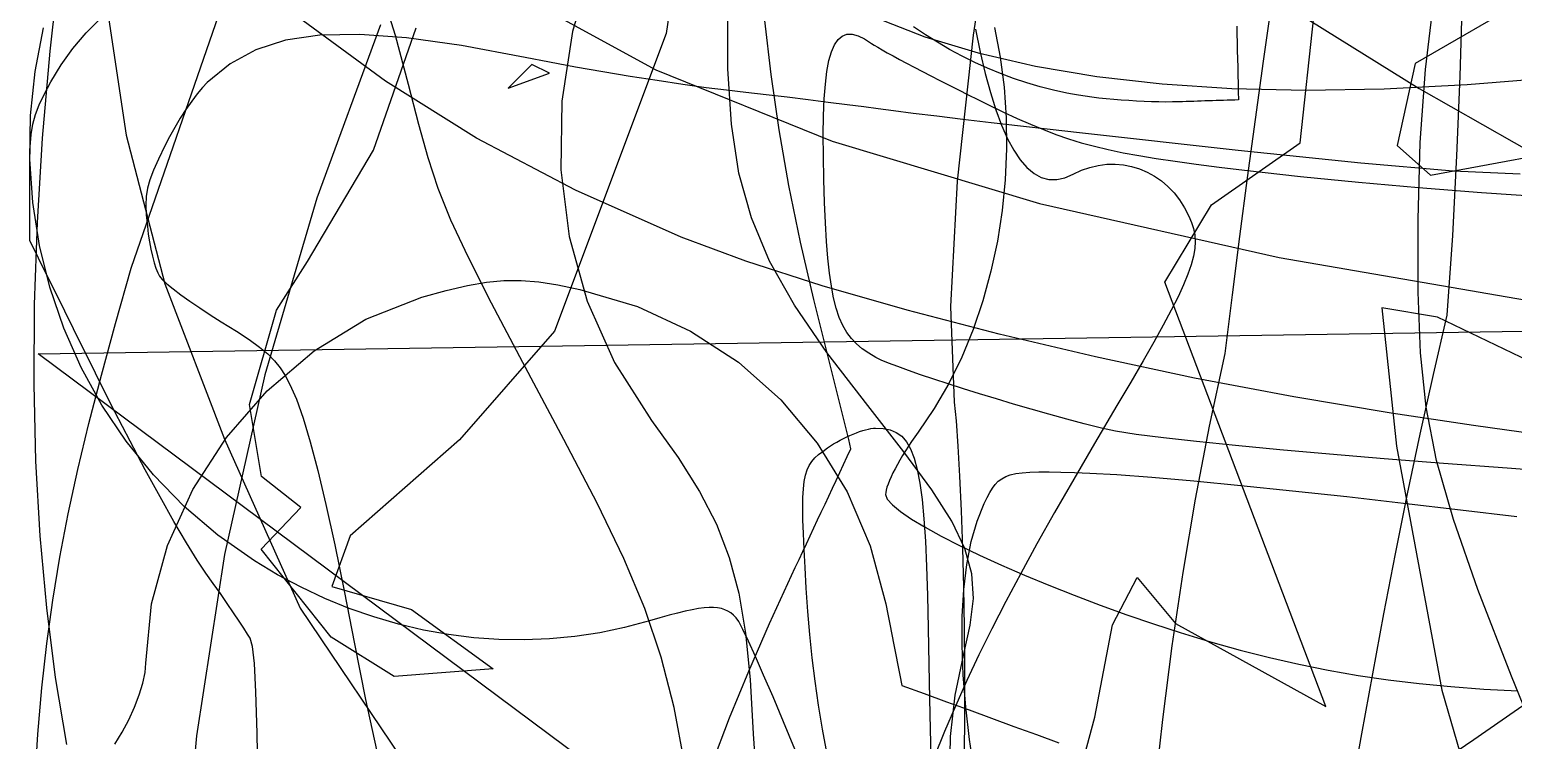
# Model space of a CAD drawing. Extents: x -75 to 75, y -75 to 75.
# Drawn here: x -75 to -40.17, y 7.86 to 24.55 of the extents above; entities that cross this region are included whole.
import ezdxf

# ---------------------------------------------------------------- set-up
doc = ezdxf.new("R2010")
doc.units = 0
for name, color, linetype in [('butterfly', 7, 'CONTINUOUS'), ('crown', 7, 'CONTINUOUS'), ('darth', 7, 'CONTINUOUS'), ('heart', 7, 'CONTINUOUS'), ('hellokitty', 7, 'CONTINUOUS'), ('ironman', 7, 'CONTINUOUS'), ('jackskellington', 7, 'CONTINUOUS'), ('mushroom', 7, 'CONTINUOUS'), ('nes', 7, 'CONTINUOUS'), ('skullbones', 7, 'CONTINUOUS'), ('star', 7, 'CONTINUOUS'), ('stormtrooper', 7, 'CONTINUOUS'), ('thundercats', 7, 'CONTINUOUS'), ('wolf', 7, 'CONTINUOUS')]:
    doc.layers.add(name, color=color, linetype=linetype)

msp = doc.modelspace()

# ---------------------------------------------------------------- linework, layer by layer
at = {"layer": 'butterfly', "color": 7}
for p, q in [((-61.776878, 26.151171), (-62.254644, 24.502858)), ((-66.409059, 24.407283), (-66.721733, 25.396955)), ((-58.605649, 23.629744), (-58.609769, 25.139433)), ((-45.588047, 25.161875), (-42.380611, 23.162847)), ((-66.105464, 23.26257), (-66.409059, 24.407283)), ((-62.254644, 24.502858), (-62.506265, 22.866824)), ((-58.52537, 22.329707), (-58.605649, 23.629744)), ((-65.866143, 22.317862), (-66.105464, 23.26257)), ((-42.380611, 23.162847), (-38.859804, 21.161251)), ((-62.506265, 22.866824), (-62.532539, 21.257412)), ((-65.648064, 21.535266), (-65.866143, 22.317862)), ((-58.34897, 21.182048), (-58.52537, 22.329707)), ((-65.409702, 20.819793), (-65.648064, 21.535266)), ((-62.532539, 21.257412), (-62.334208, 19.68896)), ((-58.056467, 20.1295), (-58.34897, 21.182048)), ((-65.109516, 20.076442), (-65.409702, 20.819793)), ((-64.705984, 19.210226), (-65.109516, 20.076442)), ((-57.627884, 19.114793), (-58.056467, 20.1295)), ((-62.334208, 19.68896), (-61.912063, 18.175805)), ((-64.157566, 18.126154), (-64.705984, 19.210226)), ((-57.043247, 18.080657), (-57.627884, 19.114793)), ((-63.422733, 16.72923), (-64.157566, 18.126154)), ((-61.912063, 18.175805), (-61.266886, 16.732298)), ((-56.282582, 16.969816), (-57.043247, 18.080657)), ((-62.459957, 14.924461), (-63.422733, 16.72923)), ((-61.266886, 16.732298), (-60.399447, 15.372771)), ((-55.32591, 15.725005), (-56.282582, 16.969816)), ((-54.474189, 14.638065), (-55.32591, 15.725005)), ((-60.399447, 15.372771), (-59.775034, 14.499378)), ((-61.678823, 13.429028), (-62.459957, 14.924461)), ((-53.821937, 13.746965), (-54.474189, 14.638065)), ((-59.775034, 14.499378), (-59.272698, 13.701965)), ((-59.272698, 13.701965), (-58.877951, 12.935879)), ((-53.350978, 13.004199), (-53.821937, 13.746965)), ((-61.053046, 12.132392), (-61.678823, 13.429028)), ((-58.877951, 12.935879), (-58.576295, 12.156465)), ((-53.043139, 12.362265), (-53.350978, 13.004199)), ((-52.880252, 11.773656), (-53.043139, 12.362265)), ((-60.558813, 10.954385), (-61.053046, 12.132392)), ((-58.576295, 12.156465), (-58.353243, 11.31907)), ((-52.844141, 11.190865), (-52.880252, 11.773656)), ((-58.353243, 11.31907), (-58.194304, 10.379041)), ((-52.916636, 10.566397), (-52.844141, 11.190865)), ((-60.172329, 9.814837), (-60.558813, 10.954385)), ((-53.079563, 9.852739), (-52.916636, 10.566397)), ((-58.194304, 10.379041), (-58.084988, 9.291726)), ((-59.869792, 8.633584), (-60.172329, 9.814837)), ((-53.270602, 8.924222), (-53.079563, 9.852739)), ((-58.084988, 9.291726), (-58.010803, 8.012478)), ((-53.377815, 7.949712), (-53.270602, 8.924222)), ((-59.627406, 7.33046), (-59.869792, 8.633584)), ((-58.010803, 8.012478), (-57.91279, 6.398819)), ((-53.403949, 6.95829), (-53.377815, 7.949712))]:
    msp.add_line(p, q, dxfattribs=at)
at = {"layer": 'crown', "color": 7}
for p, q in [((-74.87423, 23.564209), (-74.673838, 24.590716)), ((-52.350478, 24.601545), (-52.215553, 23.905628)), ((-52.215553, 23.905628), (-52.123173, 23.195675)), ((-74.982349, 22.534166), (-74.87423, 23.564209)), ((-52.123173, 23.195675), (-52.072802, 22.475845)), ((-74.99996, 21.506567), (-74.982349, 22.534166)), ((-52.072802, 22.475845), (-52.063884, 21.750297)), ((-52.063884, 21.750297), (-52.095933, 21.023193)), ((-74.928809, 20.487397), (-74.99996, 21.506567)), ((-52.095933, 21.023193), (-52.168394, 20.298687)), ((-74.770657, 19.482638), (-74.928809, 20.487397)), ((-52.168394, 20.298687), (-52.28073, 19.580942)), ((-52.28073, 19.580942), (-52.432416, 18.874113)), ((-74.52726, 18.498284), (-74.770657, 19.482638)), ((-52.432416, 18.874113), (-52.62291, 18.182364)), ((-74.200379, 17.540311), (-74.52726, 18.498284)), ((-52.62291, 18.182364), (-52.851685, 17.509851)), ((-73.79177, 16.61471), (-74.200379, 17.540311)), ((-52.851685, 17.509851), (-53.118204, 16.860732)), ((-53.118204, 16.860732), (-53.421938, 16.239165)), ((-73.303189, 15.727463), (-73.79177, 16.61471)), ((-53.421938, 16.239165), (-53.762348, 15.649315)), ((-72.736394, 14.884555), (-73.303189, 15.727463)), ((-53.762348, 15.649315), (-54.138909, 15.095339)), ((-54.2172, 14.987033), (-54.293299, 14.87748)), ((-54.138909, 15.095339), (-54.2172, 14.987033)), ((-72.093145, 14.091974), (-72.736394, 14.884555)), ((-54.437331, 14.65762), (-54.504474, 14.548821)), ((-54.366806, 14.767427), (-54.437331, 14.65762)), ((-54.293299, 14.87748), (-54.366806, 14.767427)), ((-54.62706, 14.337213), (-54.68171, 14.235907)), ((-54.56785, 14.441765), (-54.62706, 14.337213)), ((-54.504474, 14.548821), (-54.56785, 14.441765)), ((-71.375191, 13.355701), (-72.093145, 14.091974)), ((-54.814363, 13.958996), (-54.846832, 13.87819)), ((-54.775755, 14.04605), (-54.814363, 13.958996)), ((-54.731404, 14.138602), (-54.775755, 14.04605)), ((-54.68171, 14.235907), (-54.731404, 14.138602)), ((-54.903503, 13.680779), (-54.90751, 13.632476)), ((-54.90751, 13.632476), (-54.866427, 13.522624)), ((-54.89179, 13.738335), (-54.903503, 13.680779)), ((-54.872769, 13.804389), (-54.89179, 13.738335)), ((-54.846832, 13.87819), (-54.872769, 13.804389)), ((-70.5843, 12.681723), (-71.375191, 13.355701)), ((-54.866427, 13.522624), (-54.746926, 13.388128)), ((-54.746926, 13.388128), (-54.554625, 13.231622)), ((-54.554625, 13.231622), (-54.29515, 13.055741)), ((-54.29515, 13.055741), (-53.974122, 12.863113)), ((-69.722218, 12.076024), (-70.5843, 12.681723)), ((-53.974122, 12.863113), (-53.597161, 12.656371)), ((-53.597161, 12.656371), (-53.169882, 12.438154)), ((-53.169882, 12.438154), (-52.697919, 12.211084)), ((-52.697919, 12.211084), (-52.186882, 11.977802)), ((-69.179982, 11.750506), (-69.722218, 12.076024)), ((-52.186882, 11.977802), (-51.642399, 11.740938)), ((-68.627851, 11.455877), (-69.179982, 11.750506)), ((-51.642399, 11.740938), (-51.070087, 11.503121)), ((-51.070087, 11.503121), (-50.475569, 11.266988)), ((-68.066892, 11.192287), (-68.627851, 11.455877)), ((-67.498155, 10.959908), (-68.066892, 11.192287)), ((-50.475569, 11.266988), (-49.86447, 11.035171)), ((-66.922698, 10.758901), (-67.498155, 10.959908)), ((-59.787959, 10.85005), (-59.987843, 10.797119)), ((-59.60743, 10.893992), (-59.787959, 10.85005)), ((-59.44478, 10.929013), (-59.60743, 10.893992)), ((-59.29853, 10.955147), (-59.44478, 10.929013)), ((-59.167209, 10.972475), (-59.29853, 10.955147)), ((-59.049333, 10.981055), (-59.167209, 10.972475)), ((-58.943426, 10.98092), (-59.049333, 10.981055)), ((-58.848015, 10.972142), (-58.943426, 10.98092)), ((-58.761622, 10.954758), (-58.848015, 10.972142)), ((-58.682771, 10.928821), (-58.761622, 10.954758)), ((-58.609981, 10.894424), (-58.682771, 10.928821)), ((-58.541779, 10.851594), (-58.609981, 10.894424)), ((-58.47669, 10.800393), (-58.541779, 10.851594)), ((-58.413235, 10.740878), (-58.47669, 10.800393)), ((-49.86447, 11.035171), (-49.242401, 10.810302)), ((-49.242401, 10.810302), (-48.614996, 10.595009)), ((-66.34158, 10.589418), (-66.922698, 10.758901)), ((-65.755856, 10.451626), (-66.34158, 10.589418)), ((-65.166587, 10.345682), (-65.755856, 10.451626)), ((-61.031174, 10.509425), (-61.615673, 10.3879)), ((-60.451582, 10.664088), (-61.031174, 10.509425)), ((-60.208558, 10.735149), (-60.451582, 10.664088)), ((-59.987843, 10.797119), (-60.208558, 10.735149)), ((-58.352648, 10.649881), (-58.413235, 10.740878)), ((-58.255817, 10.464487), (-58.352648, 10.649881)), ((-58.124855, 10.189786), (-58.255817, 10.464487)), ((-48.614996, 10.595009), (-47.987867, 10.391933)), ((-64.574826, 10.271752), (-65.166587, 10.345682)), ((-63.981632, 10.229997), (-64.574826, 10.271752)), ((-63.388062, 10.220571), (-63.981632, 10.229997)), ((-62.795175, 10.243628), (-63.388062, 10.220571)), ((-62.204024, 10.299356), (-62.795175, 10.243628)), ((-61.615673, 10.3879), (-62.204024, 10.299356)), ((-57.961888, 9.830872), (-58.124855, 10.189786)), ((-47.987867, 10.391933), (-47.278965, 10.177247)), ((-47.278965, 10.177247), (-46.581455, 9.982149)), ((-57.769032, 9.392841), (-57.961888, 9.830872)), ((-46.581455, 9.982149), (-45.890761, 9.806133)), ((-45.890761, 9.806133), (-45.202306, 9.648709)), ((-45.202306, 9.648709), (-44.511516, 9.509373)), ((-44.511516, 9.509373), (-43.813815, 9.387634)), ((-57.548405, 8.88078), (-57.769032, 9.392841)), ((-43.813815, 9.387634), (-43.104621, 9.282989)), ((-43.104621, 9.282989), (-42.379364, 9.194941)), ((-42.379364, 9.194941), (-41.633467, 9.122997)), ((-41.633467, 9.122997), (-40.862349, 9.066654)), ((-40.862349, 9.066654), (-40.061439, 9.025413)), ((-57.302123, 8.299786), (-57.548405, 8.88078)), ((-57.032311, 7.654945), (-57.302123, 8.299786))]:
    msp.add_line(p, q, dxfattribs=at)
at = {"layer": 'darth', "color": 7}
for p, q in [((-52.840142, 24.419123), (-52.282169, 28.129024)), ((-53.216423, 20.990978), (-52.840142, 24.419123)), ((-53.376376, 18.05016), (-53.216423, 20.990978)), ((-53.285365, 15.802237), (-53.376376, 18.05016)), ((-53.241239, 15.360179), (-53.285365, 15.802237)), ((-53.199098, 14.771012), (-53.241239, 15.360179)), ((-53.159934, 14.060263), (-53.199098, 14.771012)), ((-53.124738, 13.253474), (-53.159934, 14.060263)), ((-53.094503, 12.376178), (-53.124738, 13.253474)), ((-53.070232, 11.45391), (-53.094503, 12.376178)), ((-53.052904, 10.512202), (-53.070232, 11.45391)), ((-53.043506, 9.576593), (-53.052904, 10.512202)), ((-53.042659, 8.2642), (-53.043506, 9.576593)), ((-53.058859, 7.145531), (-53.042659, 8.2642))]:
    msp.add_line(p, q, dxfattribs=at)
at = {"layer": 'heart', "color": 7}
for p, q in [((-74.674222, 35.096983), (-72.733944, 22.070664)), ((-72.733944, 22.070664), (-71.825541, 18.578164)), ((-71.825541, 18.578164), (-70.42325, 14.935733)), ((-70.42325, 14.935733), (-68.650541, 10.966998)), ((-68.650541, 10.966998), (-58.605194, -3.937892))]:
    msp.add_line(p, q, dxfattribs=at)
at = {"layer": 'hellokitty', "color": 7}
for p, q in [((-57.593303, 23.491633), (-57.737745, 24.764467)), ((-52.792359, 24.558303), (-52.682524, 24.016764)), ((-52.682524, 24.016764), (-52.566751, 23.520513)), ((-57.406046, 22.199191), (-57.593303, 23.491633)), ((-52.566751, 23.520513), (-52.444994, 23.069477)), ((-52.444994, 23.069477), (-52.317204, 22.663573)), ((-52.317204, 22.663573), (-52.183332, 22.302721)), ((-52.183332, 22.302721), (-52.04333, 21.986838)), ((-57.17597, 20.887628), (-57.406046, 22.199191)), ((-52.04333, 21.986838), (-51.897153, 21.715851)), ((-51.897153, 21.715851), (-51.744747, 21.489676)), ((-51.744747, 21.489676), (-51.586071, 21.308232)), ((-51.586071, 21.308232), (-51.421072, 21.171442)), ((-50.305439, 21.246073), (-50.108776, 21.315141)), ((-50.108776, 21.315141), (-49.910831, 21.362134)), ((-49.910831, 21.362134), (-49.712835, 21.387506)), ((-49.712835, 21.387506), (-49.516027, 21.391682)), ((-49.516027, 21.391682), (-49.321644, 21.375144)), ((-49.321644, 21.375144), (-49.130918, 21.338317)), ((-49.130918, 21.338317), (-48.945086, 21.281655)), ((-48.945086, 21.281655), (-48.765384, 21.205613)), ((-51.421072, 21.171442), (-51.249704, 21.07922)), ((-51.249704, 21.07922), (-51.071921, 21.031494)), ((-51.071921, 21.031494), (-50.88767, 21.028192)), ((-50.88767, 21.028192), (-50.696907, 21.069207)), ((-50.696907, 21.069207), (-50.49958, 21.154477)), ((-50.49958, 21.154477), (-50.305439, 21.246073)), ((-48.765384, 21.205613), (-48.59305, 21.110631)), ((-48.59305, 21.110631), (-48.429319, 20.997164)), ((-48.429319, 20.997164), (-48.275423, 20.865657)), ((-56.90307, 19.557438), (-57.17597, 20.887628)), ((-48.275423, 20.865657), (-48.132602, 20.716562)), ((-48.132602, 20.716562), (-48.002091, 20.550324)), ((-48.002091, 20.550324), (-47.885124, 20.367394)), ((-47.885124, 20.367394), (-47.78294, 20.168218)), ((-47.78294, 20.168218), (-47.722629, 20.022258)), ((-47.722629, 20.022258), (-47.677383, 19.877306)), ((-47.677383, 19.877306), (-47.648709, 19.729379)), ((-56.587348, 18.209108), (-56.90307, 19.557438)), ((-47.648709, 19.729379), (-47.638126, 19.574507)), ((-47.638126, 19.574507), (-47.647129, 19.408707)), ((-47.677256, 19.228006), (-47.730012, 19.028424)), ((-47.647129, 19.408707), (-47.677256, 19.228006)), ((-47.730012, 19.028424), (-47.806906, 18.805988)), ((-47.909452, 18.556721), (-48.039164, 18.276641)), ((-47.806906, 18.805988), (-47.909452, 18.556721)), ((-56.532997, 17.990306), (-56.587348, 18.209108)), ((-48.039164, 18.276641), (-48.197553, 17.961777)), ((-56.47865, 17.771508), (-56.532997, 17.990306)), ((-56.424299, 17.552707), (-56.47865, 17.771508)), ((-48.197553, 17.961777), (-48.386131, 17.608146)), ((-56.369949, 17.333908), (-56.424299, 17.552707)), ((-48.386131, 17.608146), (-48.606414, 17.211777)), ((-56.315602, 17.115107), (-56.369949, 17.333908)), ((-56.261251, 16.896309), (-56.315602, 17.115107)), ((-48.606414, 17.211777), (-48.859914, 16.768691)), ((-56.206901, 16.677507), (-56.261251, 16.896309)), ((-48.859914, 16.768691), (-49.148139, 16.274909)), ((-56.152553, 16.458706), (-56.206901, 16.677507)), ((-56.098203, 16.239908), (-56.152553, 16.458706)), ((-56.043853, 16.021106), (-56.098203, 16.239908)), ((-49.148139, 16.274909), (-49.47261, 15.726455)), ((-55.989502, 15.802308), (-56.043853, 16.021106)), ((-55.935155, 15.583507), (-55.989502, 15.802308)), ((-49.47261, 15.726455), (-50.002203, 14.830735)), ((-55.880804, 15.364708), (-55.935155, 15.583507)), ((-55.826454, 15.145907), (-55.880804, 15.364708)), ((-55.772106, 14.927109), (-55.826454, 15.145907)), ((-55.804906, 14.522473), (-55.717756, 14.708307)), ((-55.717756, 14.708307), (-55.772106, 14.927109)), ((-50.002203, 14.830735), (-50.489739, 13.995106)), ((-55.979204, 14.1508), (-55.892057, 14.336635)), ((-55.892057, 14.336635), (-55.804906, 14.522473)), ((-56.153504, 13.77913), (-56.066354, 13.964965)), ((-56.066354, 13.964965), (-55.979204, 14.1508)), ((-50.489739, 13.995106), (-50.938455, 13.212846)), ((-56.327805, 13.407458), (-56.240655, 13.593293)), ((-56.240655, 13.593293), (-56.153504, 13.77913)), ((-56.414955, 13.221623), (-56.327805, 13.407458)), ((-56.589253, 12.84995), (-56.502102, 13.035788)), ((-56.502102, 13.035788), (-56.414955, 13.221623)), ((-50.938455, 13.212846), (-51.351581, 12.477239)), ((-56.763553, 12.478281), (-56.676403, 12.664115)), ((-56.676403, 12.664115), (-56.589253, 12.84995)), ((-56.937851, 12.106608), (-56.850703, 12.292446)), ((-56.850703, 12.292446), (-56.763553, 12.478281)), ((-51.351581, 12.477239), (-51.732347, 11.78157)), ((-57.112151, 11.734938), (-57.025001, 11.920773)), ((-57.025001, 11.920773), (-56.937851, 12.106608)), ((-57.630571, 10.602299), (-57.112151, 11.734938)), ((-51.732347, 11.78157), (-52.08399, 11.119118)), ((-52.08399, 11.119118), (-52.409739, 10.483167)), ((-58.114923, 9.487016), (-57.630571, 10.602299)), ((-52.409739, 10.483167), (-52.712829, 9.867003)), ((-52.712829, 9.867003), (-52.99649, 9.263902)), ((-58.566044, 8.385897), (-58.114923, 9.487016)), ((-52.99649, 9.263902), (-53.263961, 8.667155)), ((-58.984772, 7.295755), (-58.566044, 8.385897)), ((-53.263961, 8.667155), (-53.518466, 8.070037)), ((-53.518466, 8.070037), (-53.763243, 7.465833))]:
    msp.add_line(p, q, dxfattribs=at)
at = {"layer": 'ironman', "color": 7}
for p, q in [((-46.033004, 23.810115), (-45.840193, 25.181066)), ((-41.367035, 25.330218), (-41.422487, 23.456745)), ((-46.22128, 22.438425), (-46.033004, 23.810115)), ((-41.422487, 23.456745), (-41.498486, 21.584801)), ((-46.405216, 21.066009), (-46.22128, 22.438425)), ((-41.498486, 21.584801), (-41.598339, 19.714616)), ((-46.585017, 19.692885), (-46.405216, 21.066009)), ((-46.760881, 18.319073), (-46.585017, 19.692885)), ((-41.598339, 19.714616), (-41.72535, 17.846415)), ((-46.933011, 16.944583), (-46.760881, 18.319073)), ((-41.72535, 17.846415), (-42.050744, 16.449424)), ((-47.299296, 15.236433), (-46.933011, 16.944583)), ((-42.050744, 16.449424), (-42.360895, 15.049398)), ((-47.626911, 13.522342), (-47.299296, 15.236433)), ((-42.360895, 15.049398), (-42.657237, 13.64663)), ((-42.657237, 13.64663), (-42.941209, 12.241406)), ((-47.918031, 11.802838), (-47.626911, 13.522342)), ((-42.941209, 12.241406), (-43.214239, 10.83402)), ((-48.174825, 10.078446), (-47.918031, 11.802838)), ((-43.214239, 10.83402), (-43.477767, 9.424757)), ((-48.399469, 8.349686), (-48.174825, 10.078446)), ((-43.477767, 9.424757), (-43.733226, 8.013909)), ((-48.594134, 6.617087), (-48.399469, 8.349686)), ((-43.733226, 8.013909), (-43.98205, 6.601765))]:
    msp.add_line(p, q, dxfattribs=at)
at = {"layer": 'jackskellington', "color": 7}
for p, q in [((-73.670087, 24.4745), (-73.323061, 24.825435)), ((-73.983929, 24.105359), (-73.670087, 24.4745)), ((-68.190728, 24.418829), (-68.994878, 24.298594)), ((-67.25044, 24.436609), (-68.190728, 24.418829)), ((-66.149395, 24.353887), (-67.25044, 24.436609)), ((-74.261729, 23.720707), (-73.983929, 24.105359)), ((-69.687519, 24.073959), (-70.293278, 23.742972)), ((-68.994878, 24.298594), (-69.687519, 24.073959)), ((-64.862967, 24.172607), (-66.149395, 24.353887)), ((-63.366531, 23.894717), (-64.862967, 24.172607)), ((-74.500627, 23.323228), (-74.261729, 23.720707)), ((-70.293278, 23.742972), (-70.836773, 23.30369)), ((-62.797684, 23.783502), (-63.366531, 23.894717)), ((-62.183806, 23.670328), (-62.797684, 23.783502)), ((-61.544279, 23.558348), (-62.183806, 23.670328)), ((-60.898492, 23.450711), (-61.544279, 23.558348)), ((-60.265824, 23.35057), (-60.898492, 23.450711)), ((-59.665664, 23.261072), (-60.265824, 23.35057)), ((-74.777168, 22.779917), (-74.65719, 23.028413)), ((-74.65719, 23.028413), (-74.500627, 23.323228)), ((-71.066558, 23.042753), (-71.196067, 22.869618)), ((-70.94544, 23.189472), (-71.066558, 23.042753)), ((-70.836773, 23.30369), (-70.94544, 23.189472)), ((-59.117397, 23.185368), (-59.665664, 23.261072)), ((-58.640401, 23.12661), (-59.117397, 23.185368)), ((-58.18715, 23.074593), (-58.640401, 23.12661)), ((-57.706932, 23.018211), (-58.18715, 23.074593)), ((-57.214358, 22.959258), (-57.706932, 23.018211)), ((-74.865411, 22.55522), (-74.777168, 22.779917)), ((-71.329906, 22.676149), (-71.464009, 22.468428)), ((-71.196067, 22.869618), (-71.329906, 22.676149)), ((-56.724042, 22.899528), (-57.214358, 22.959258)), ((-56.2506, 22.840823), (-56.724042, 22.899528)), ((-55.80864, 22.784932), (-56.2506, 22.840823)), ((-55.412775, 22.733655), (-55.80864, 22.784932)), ((-55.077622, 22.688787), (-55.412775, 22.733655)), ((-54.718723, 22.641292), (-55.077622, 22.688787)), ((-54.254809, 22.582491), (-54.718723, 22.641292)), ((-74.966031, 22.087143), (-74.926749, 22.331801)), ((-74.926749, 22.331801), (-74.865411, 22.55522)), ((-71.464009, 22.468428), (-71.594317, 22.252539)), ((-53.70526, 22.514704), (-54.254809, 22.582491)), ((-53.089463, 22.440257), (-53.70526, 22.514704)), ((-52.426805, 22.361471), (-53.089463, 22.440257)), ((-51.736667, 22.280668), (-52.426805, 22.361471)), ((-74.988101, 21.798723), (-74.966031, 22.087143)), ((-71.716765, 22.034562), (-71.827288, 21.820587)), ((-71.594317, 22.252539), (-71.716765, 22.034562)), ((-51.038433, 22.200179), (-51.736667, 22.280668)), ((-50.35149, 22.122319), (-51.038433, 22.200179)), ((-46.629094, 21.710594), (-50.35149, 22.122319)), ((-74.997781, 21.444026), (-74.988101, 21.798723)), ((-71.827288, 21.820587), (-71.97935, 21.505387)), ((-43.745094, 21.413337), (-46.629094, 21.710594)), ((-75.000039, 21.000528), (-74.997781, 21.444026)), ((-71.97935, 21.505387), (-72.095515, 21.245373)), ((-41.578694, 21.228852), (-43.745094, 21.413337)), ((-75.000039, 20.82531), (-75.000039, 21.000528)), ((-72.179313, 21.024223), (-72.234278, 20.825615)), ((-72.095515, 21.245373), (-72.179313, 21.024223)), ((-40.009104, 21.15544), (-41.578694, 21.228852)), ((-75.000039, 20.650093), (-75.000039, 20.82531)), ((-75.000039, 20.474875), (-75.000039, 20.650093)), ((-72.263943, 20.633224), (-72.271845, 20.43073)), ((-72.234278, 20.825615), (-72.263943, 20.633224)), ((-75.000039, 20.299655), (-75.000039, 20.474875)), ((-75.000039, 20.124437), (-75.000039, 20.299655)), ((-72.271845, 20.43073), (-72.261516, 20.201808)), ((-75.000039, 19.949219), (-75.000039, 20.124437)), ((-75.000039, 19.774002), (-75.000039, 19.949219)), ((-72.261516, 20.201808), (-72.236482, 19.930135)), ((-72.236482, 19.930135), (-72.214215, 19.748788)), ((-75.000039, 19.598784), (-75.000039, 19.774002)), ((-74.793991, 19.183234), (-75.000039, 19.598784)), ((-72.214215, 19.748788), (-72.185852, 19.567855)), ((-72.185852, 19.567855), (-72.152547, 19.392141)), ((-74.587944, 18.767687), (-74.793991, 19.183234)), ((-72.152547, 19.392141), (-72.11546, 19.226445)), ((-72.11546, 19.226445), (-72.075762, 19.075564)), ((-72.075762, 19.075564), (-72.034612, 18.944302)), ((-72.034612, 18.944302), (-71.993176, 18.837458)), ((-71.993176, 18.837458), (-71.952618, 18.75983)), ((-74.381893, 18.352138), (-74.587944, 18.767687)), ((-71.952618, 18.75983), (-71.888271, 18.684282)), ((-71.888271, 18.684282), (-71.778659, 18.583396)), ((-71.778659, 18.583396), (-71.629724, 18.461553)), ((-71.629724, 18.461553), (-71.447409, 18.323137)), ((-74.175846, 17.936591), (-74.381893, 18.352138)), ((-71.447409, 18.323137), (-71.237664, 18.172526)), ((-71.237664, 18.172526), (-71.006428, 18.014109)), ((-73.969798, 17.521041), (-74.175846, 17.936591)), ((-71.006428, 18.014109), (-70.759647, 17.852263)), ((-70.759647, 17.852263), (-70.503268, 17.691374)), ((-73.763748, 17.105495), (-73.969798, 17.521041)), ((-70.503268, 17.691374), (-70.142518, 17.466056)), ((-70.142518, 17.466056), (-69.847099, 17.27064)), ((-73.5577, 16.689945), (-73.763748, 17.105495)), ((-69.847099, 17.27064), (-69.607086, 17.096046)), ((-69.607086, 17.096046), (-69.412539, 16.933206)), ((-69.412539, 16.933206), (-69.253532, 16.773042)), ((-69.253532, 16.773042), (-69.120128, 16.60648)), ((-73.351652, 16.274398), (-73.5577, 16.689945)), ((-69.120128, 16.60648), (-69.002399, 16.42445)), ((-69.002399, 16.42445), (-68.890408, 16.217872)), ((-73.000644, 15.577137), (-73.351652, 16.274398)), ((-68.890408, 16.217872), (-68.738163, 15.874342)), ((-68.738163, 15.874342), (-68.579537, 15.429092)), ((-72.641801, 14.883994), (-73.000644, 15.577137)), ((-68.579537, 15.429092), (-68.412343, 14.873357)), ((-72.284779, 14.212378), (-72.641801, 14.883994)), ((-68.412343, 14.873357), (-68.234402, 14.198383)), ((-71.939226, 13.579704), (-72.284779, 14.212378)), ((-68.234402, 14.198383), (-68.043521, 13.395407)), ((-71.614786, 13.003383), (-71.939226, 13.579704)), ((-68.043521, 13.395407), (-67.837521, 12.455675)), ((-71.321112, 12.500824), (-71.614786, 13.003383)), ((-71.067851, 12.089446), (-71.321112, 12.500824)), ((-67.837521, 12.455675), (-67.61421, 11.370429)), ((-70.864657, 11.786656), (-71.067851, 12.089446)), ((-70.692117, 11.545542), (-70.864657, 11.786656)), ((-70.523267, 11.30626), (-70.692117, 11.545542)), ((-70.362366, 11.075072), (-70.523267, 11.30626)), ((-67.61421, 11.370429), (-67.371406, 10.130906)), ((-70.213674, 10.858243), (-70.362366, 11.075072)), ((-70.08145, 10.662034), (-70.213674, 10.858243)), ((-69.969953, 10.492706), (-70.08145, 10.662034)), ((-69.883441, 10.356525), (-69.969953, 10.492706)), ((-69.826175, 10.259751), (-69.883441, 10.356525)), ((-69.770436, 10.064101), (-69.826175, 10.259751)), ((-67.371406, 10.130906), (-67.111832, 8.821169)), ((-69.724888, 9.663334), (-69.770436, 10.064101)), ((-69.688329, 9.002581), (-69.724888, 9.663334)), ((-69.659554, 8.02697), (-69.688329, 9.002581)), ((-67.111832, 8.821169), (-66.857934, 7.639214)), ((-69.637343, 6.681631), (-69.659554, 8.02697))]:
    msp.add_line(p, q, dxfattribs=at)
at = {"layer": 'mushroom', "color": 7}
for p, q in [((-74.52163, 24.040719), (-74.289756, 26.134246)), ((-55.144125, 24.832694), (-53.98424, 24.382871)), ((-53.98424, 24.382871), (-52.733154, 24.002436)), ((-74.698386, 22.002713), (-74.52163, 24.040719)), ((-52.733154, 24.002436), (-51.38882, 23.691102)), ((-51.38882, 23.691102), (-49.949193, 23.44858)), ((-49.949193, 23.44858), (-48.412222, 23.274584)), ((-41.249964, 23.258148), (-39.19557, 23.422491)), ((-48.412222, 23.274584), (-46.775861, 23.16883)), ((-46.775861, 23.16883), (-45.038064, 23.131032)), ((-45.038064, 23.131032), (-43.196781, 23.1609)), ((-43.196781, 23.1609), (-41.249964, 23.258148)), ((-74.820007, 20.020765), (-74.698386, 22.002713)), ((-74.88649, 18.095417), (-74.820007, 20.020765)), ((-74.897807, 16.227208), (-74.88649, 18.095417)), ((-74.853969, 14.416676), (-74.897807, 16.227208)), ((-74.754954, 12.664364), (-74.853969, 14.416676)), ((-74.600757, 10.970813), (-74.754954, 12.664364)), ((-74.391356, 9.33656), (-74.600757, 10.970813)), ((-74.12675, 7.762147), (-74.391356, 9.33656))]:
    msp.add_line(p, q, dxfattribs=at)
at = {"layer": 'nes', "color": 7}
for p, q in [((-63.754768, 25.495258), (-60.301282, 23.602696)), ((-66.646987, 23.33555), (-68.5784, 24.753649)), ((-60.301282, 23.602696), (-56.160131, 21.933165)), ((-64.50812, 22.003718), (-66.646987, 23.33555)), ((-62.186744, 20.778092), (-64.50812, 22.003718)), ((-56.160131, 21.933165), (-51.294784, 20.469538)), ((-59.707805, 19.678619), (-62.186744, 20.778092)), ((-51.294784, 20.469538), (-45.668712, 19.194681)), ((-58.183853, 19.11304), (-59.707805, 19.678619)), ((-45.668712, 19.194681), (-39.245388, 18.091458)), ((-56.396989, 18.535862), (-58.183853, 19.11304)), ((-54.398709, 17.959855), (-56.396989, 18.535862)), ((-52.240513, 17.397792), (-54.398709, 17.959855)), ((-49.973899, 16.862445), (-52.240513, 17.397792)), ((-47.65036, 16.366583), (-49.973899, 16.862445)), ((-45.321401, 15.922983), (-47.65036, 16.366583)), ((-43.038516, 15.544413), (-45.321401, 15.922983)), ((-41.103485, 15.253612), (-43.038516, 15.544413)), ((-39.591138, 15.042024), (-41.103485, 15.253612))]:
    msp.add_line(p, q, dxfattribs=at)
at = {"layer": 'skullbones', "color": 7}
for p, q in [((-42.231996, 23.61403), (-42.032507, 25.255418)), ((-42.352115, 21.902327), (-42.231996, 23.61403)), ((-42.39919, 20.089783), (-42.352115, 21.902327)), ((-42.398625, 18.382739), (-42.39919, 20.089783)), ((-65.218541, 18.423026), (-64.719883, 18.541659)), ((-64.719883, 18.541659), (-64.276368, 18.620057)), ((-64.276368, 18.620057), (-63.865162, 18.659368)), ((-63.865162, 18.659368), (-63.463438, 18.660779)), ((-63.463438, 18.660779), (-63.04836, 18.625337)), ((-63.04836, 18.625337), (-62.597103, 18.554237)), ((-62.597103, 18.554237), (-62.086831, 18.448615)), ((-67.104435, 17.746915), (-65.795169, 18.263021)), ((-65.795169, 18.263021), (-65.218541, 18.423026)), ((-62.086831, 18.448615), (-60.732154, 18.045365)), ((-42.34892, 16.960765), (-42.398625, 18.382739)), ((-60.732154, 18.045365), (-59.486981, 17.472062)), ((-68.32193, 17.003691), (-67.104435, 17.746915)), ((-59.486981, 17.472062), (-58.361778, 16.739455)), ((-69.422134, 16.06721), (-68.32193, 17.003691)), ((-58.361778, 16.739455), (-57.367006, 15.858304)), ((-42.217216, 15.688008), (-42.34892, 16.960765)), ((-70.379525, 14.97133), (-69.422134, 16.06721)), ((-57.367006, 15.858304), (-56.513132, 14.839363)), ((-41.970525, 14.4286), (-42.217216, 15.688008)), ((-71.16859, 13.749915), (-70.379525, 14.97133)), ((-56.513132, 14.839363), (-55.810616, 13.693386)), ((-41.575852, 13.046685), (-41.970525, 14.4286)), ((-71.7638, 12.436825), (-71.16859, 13.749915)), ((-55.810616, 13.693386), (-55.269926, 12.431127)), ((-41.000214, 11.406398), (-41.575852, 13.046685)), ((-72.139643, 11.065919), (-71.7638, 12.436825)), ((-55.269926, 12.431127), (-54.901524, 11.063343)), ((-40.210616, 9.37188), (-41.000214, 11.406398)), ((-72.270595, 9.671061), (-72.139643, 11.065919)), ((-54.901524, 11.063343), (-54.8545, 10.824326)), ((-54.8545, 10.824326), (-54.807477, 10.585306)), ((-54.807477, 10.585306), (-54.760453, 10.346289)), ((-54.760453, 10.346289), (-54.713429, 10.10727)), ((-54.713429, 10.10727), (-54.666405, 9.868253)), ((-54.666405, 9.868253), (-54.619381, 9.629233)), ((-72.341969, 9.201336), (-72.289024, 9.451868)), ((-72.289024, 9.451868), (-72.270595, 9.671061)), ((-54.619381, 9.629233), (-54.572357, 9.390216)), ((-72.425876, 8.927849), (-72.341969, 9.201336)), ((-54.572357, 9.390216), (-54.525333, 9.151197)), ((-54.525333, 9.151197), (-53.998582, 8.958778)), ((-39.174073, 6.807273), (-40.210616, 9.37188)), ((-72.537201, 8.639782), (-72.425876, 8.927849)), ((-53.998582, 8.958778), (-53.471832, 8.766358)), ((-53.471832, 8.766358), (-52.945081, 8.573937)), ((-72.672397, 8.345509), (-72.537201, 8.639782)), ((-52.945081, 8.573937), (-52.41833, 8.381517)), ((-52.41833, 8.381517), (-51.891582, 8.189098)), ((-73.000218, 7.771861), (-72.827919, 8.053409)), ((-72.827919, 8.053409), (-72.672397, 8.345509)), ((-51.891582, 8.189098), (-51.364831, 7.996679)), ((-51.364831, 7.996679), (-50.83808, 7.804257))]:
    msp.add_line(p, q, dxfattribs=at)
at = {"layer": 'star', "color": 7}
for p, q in [((-74.804253, 16.935467), (-17.674481, 17.811547)), ((-28.237284, -17.734156), (-74.804253, 16.935467))]:
    msp.add_line(p, q, dxfattribs=at)
at = {"layer": 'stormtrooper', "color": 7}
for p, q in [((-56.019864, 24.317297), (-55.923287, 24.398122)), ((-55.923287, 24.398122), (-55.813446, 24.438887)), ((-55.813446, 24.438887), (-55.689895, 24.440862)), ((-55.689895, 24.440862), (-55.552193, 24.405285)), ((-55.552193, 24.405285), (-55.3999, 24.333431)), ((-53.971921, 24.426559), (-54.247593, 24.611914)), ((-53.690263, 24.250506), (-53.971921, 24.426559)), ((-46.661869, 24.633634), (-46.657212, 24.440902)), ((-46.657212, 24.440902), (-46.652555, 24.248172)), ((-56.174984, 24.030418), (-56.103616, 24.195148)), ((-56.103616, 24.195148), (-56.019864, 24.317297)), ((-55.3999, 24.333431), (-55.232574, 24.22656)), ((-55.232574, 24.22656), (-55.171752, 24.186047)), ((-55.171752, 24.186047), (-55.089803, 24.135548)), ((-55.089803, 24.135548), (-54.98813, 24.075799)), ((-54.98813, 24.075799), (-54.868126, 24.007532)), ((-53.403088, 24.084001), (-53.690263, 24.250506)), ((-53.110864, 23.927285), (-53.403088, 24.084001)), ((-46.652555, 24.248172), (-46.647899, 24.055443)), ((-46.647899, 24.055443), (-46.643242, 23.862713)), ((-56.282339, 23.568166), (-56.234412, 23.821844)), ((-56.234412, 23.821844), (-56.174984, 24.030418)), ((-54.868126, 24.007532), (-54.731189, 23.931491)), ((-54.731189, 23.931491), (-54.578718, 23.848401)), ((-54.578718, 23.848401), (-54.412111, 23.759005)), ((-54.412111, 23.759005), (-54.232762, 23.664034)), ((-52.814068, 23.780603), (-53.110864, 23.927285)), ((-52.513165, 23.644197), (-52.814068, 23.780603)), ((-46.643242, 23.862713), (-46.638585, 23.669981)), ((-56.319208, 23.268124), (-56.282339, 23.568166)), ((-54.232762, 23.664034), (-54.042073, 23.564229)), ((-54.042073, 23.564229), (-53.841438, 23.460318)), ((-53.841438, 23.460318), (-53.632252, 23.353045)), ((-53.632252, 23.353045), (-53.415921, 23.243136)), ((-52.208628, 23.518306), (-52.513165, 23.644197)), ((-51.900929, 23.403176), (-52.208628, 23.518306)), ((-51.590538, 23.299047), (-51.900929, 23.403176)), ((-46.638585, 23.669981), (-46.633929, 23.477251)), ((-46.633929, 23.477251), (-46.629272, 23.284521)), ((-56.345455, 22.920458), (-56.319208, 23.268124)), ((-53.415921, 23.243136), (-53.193831, 23.131337)), ((-53.193831, 23.131337), (-52.96739, 23.018375)), ((-52.96739, 23.018375), (-52.737989, 22.904989)), ((-51.277926, 23.206162), (-51.590538, 23.299047)), ((-50.963565, 23.124767), (-51.277926, 23.206162)), ((-50.647922, 23.0551), (-50.963565, 23.124767)), ((-50.647894, 23.054629), (-50.647922, 23.0551)), ((-50.647891, 23.054626), (-50.647894, 23.054629)), ((-50.647894, 23.054629), (-50.647894, 23.054629)), ((-50.647888, 23.054623), (-50.647891, 23.054626)), ((-50.647891, 23.054626), (-50.647891, 23.054626)), ((-50.647891, 23.054626), (-50.647891, 23.054626)), ((-50.647891, 23.054626), (-50.647891, 23.054626)), ((-50.647891, 23.054626), (-50.647891, 23.054626)), ((-50.647885, 23.05462), (-50.647888, 23.054623)), ((-50.647888, 23.054623), (-50.647888, 23.054623)), ((-50.647888, 23.054623), (-50.647888, 23.054623)), ((-50.647888, 23.054623), (-50.647888, 23.054623)), ((-50.647888, 23.054623), (-50.647888, 23.054623)), ((-50.647888, 23.054623), (-50.647888, 23.054623)), ((-50.515867, 23.0297), (-50.647885, 23.05462)), ((-50.647885, 23.05462), (-50.647885, 23.05462)), ((-50.647885, 23.05462), (-50.647885, 23.05462)), ((-50.373286, 23.005965), (-50.515867, 23.0297)), ((-50.221481, 22.983472), (-50.373286, 23.005965)), ((-46.629272, 23.284521), (-46.624615, 23.091789)), ((-46.624615, 23.091789), (-46.619959, 22.89906)), ((-56.361542, 22.523907), (-56.345455, 22.920458)), ((-52.737989, 22.904989), (-52.507027, 22.791917)), ((-52.507027, 22.791917), (-52.150295, 22.620286)), ((-50.061803, 22.962362), (-50.221481, 22.983472)), ((-49.895596, 22.942719), (-50.061803, 22.962362)), ((-49.724211, 22.924657), (-49.895596, 22.942719)), ((-49.548991, 22.90826), (-49.724211, 22.924657)), ((-49.371284, 22.893641), (-49.548991, 22.90826)), ((-49.192434, 22.880913), (-49.371284, 22.893641)), ((-49.013787, 22.870188), (-49.192434, 22.880913)), ((-48.836696, 22.861552), (-49.013787, 22.870188)), ((-48.6625, 22.855089), (-48.836696, 22.861552)), ((-48.492551, 22.850941), (-48.6625, 22.855089)), ((-48.328191, 22.849247), (-48.492551, 22.850941)), ((-48.17077, 22.850094), (-48.328191, 22.849247)), ((-48.021632, 22.853452), (-48.17077, 22.850094)), ((-47.934028, 22.856303), (-48.021632, 22.853452)), ((-47.846423, 22.859153), (-47.934028, 22.856303)), ((-47.758818, 22.862004), (-47.846423, 22.859153)), ((-47.671214, 22.864854), (-47.758818, 22.862004)), ((-47.583609, 22.867705), (-47.671214, 22.864854)), ((-47.496005, 22.870555), (-47.583609, 22.867705)), ((-47.4084, 22.873406), (-47.496005, 22.870555)), ((-47.320795, 22.876256), (-47.4084, 22.873406)), ((-47.233191, 22.879106), (-47.320795, 22.876256)), ((-47.145586, 22.881957), (-47.233191, 22.879106)), ((-47.057982, 22.884807), (-47.145586, 22.881957)), ((-46.970377, 22.887658), (-47.057982, 22.884807)), ((-46.882772, 22.890508), (-46.970377, 22.887658)), ((-46.795168, 22.893359), (-46.882772, 22.890508)), ((-46.707563, 22.896209), (-46.795168, 22.893359)), ((-46.619959, 22.89906), (-46.707563, 22.896209)), ((-56.367892, 22.077206), (-56.361542, 22.523907)), ((-52.150295, 22.620286), (-51.81742, 22.465476)), ((-51.81742, 22.465476), (-51.502719, 22.326036)), ((-51.502719, 22.326036), (-51.20051, 22.200509)), ((-56.364957, 21.579101), (-56.367892, 22.077206)), ((-51.20051, 22.200509), (-50.905114, 22.087448)), ((-50.905114, 22.087448), (-50.610841, 21.985393)), ((-50.610841, 21.985393), (-50.312012, 21.892895)), ((-50.312012, 21.892895), (-50.002942, 21.808499)), ((-50.002942, 21.808499), (-49.677952, 21.730753)), ((-49.677952, 21.730753), (-49.331358, 21.658202)), ((-49.331358, 21.658202), (-48.957473, 21.589393)), ((-56.35316, 21.028324), (-56.364957, 21.579101)), ((-48.957473, 21.589393), (-48.550618, 21.522876)), ((-48.550618, 21.522876), (-48.105111, 21.457195)), ((-48.105111, 21.457195), (-47.615266, 21.390898)), ((-47.615266, 21.390898), (-47.0754, 21.322527)), ((-47.0754, 21.322527), (-46.479833, 21.250636)), ((-46.479833, 21.250636), (-45.166904, 21.103184)), ((-56.336029, 20.493505), (-56.35316, 21.028324)), ((-45.166904, 21.103184), (-43.805808, 20.966715)), ((-43.805808, 20.966715), (-42.39131, 20.84103)), ((-42.39131, 20.84103), (-40.918186, 20.725923)), ((-40.918186, 20.725923), (-39.381204, 20.621193)), ((-56.315285, 20.009795), (-56.336029, 20.493505)), ((-56.289998, 19.574073), (-56.315285, 20.009795)), ((-56.259281, 19.183203), (-56.289998, 19.574073)), ((-56.222203, 18.834058), (-56.259281, 19.183203)), ((-56.177852, 18.523509), (-56.222203, 18.834058)), ((-56.125316, 18.248424), (-56.177852, 18.523509)), ((-56.063676, 18.005676), (-56.125316, 18.248424)), ((-55.992022, 17.792133), (-56.063676, 18.005676)), ((-55.909436, 17.604664), (-55.992022, 17.792133)), ((-55.815007, 17.440145), (-55.909436, 17.604664)), ((-55.707816, 17.295441), (-55.815007, 17.440145)), ((-55.586955, 17.167423), (-55.707816, 17.295441)), ((-55.451508, 17.052965), (-55.586955, 17.167423)), ((-55.300555, 16.948935), (-55.451508, 17.052965)), ((-55.133189, 16.8522), (-55.300555, 16.948935)), ((-55.005515, 16.790487), (-55.133189, 16.8522)), ((-54.833514, 16.717732), (-55.005515, 16.790487)), ((-54.620871, 16.635095), (-54.833514, 16.717732)), ((-54.371271, 16.543737), (-54.620871, 16.635095)), ((-54.088405, 16.444809), (-54.371271, 16.543737)), ((-53.775957, 16.339479), (-54.088405, 16.444809)), ((-53.437615, 16.228893), (-53.775957, 16.339479)), ((-53.077065, 16.114217), (-53.437615, 16.228893)), ((-52.697995, 15.996607), (-53.077065, 16.114217)), ((-52.304092, 15.877218), (-52.697995, 15.996607)), ((-51.899041, 15.757215), (-52.304092, 15.877218)), ((-51.486531, 15.637747), (-51.899041, 15.757215)), ((-51.07025, 15.519979), (-51.486531, 15.637747)), ((-50.653882, 15.405063), (-51.07025, 15.519979)), ((-50.241115, 15.294164), (-50.653882, 15.405063)), ((-55.896558, 14.947034), (-55.818735, 14.985218)), ((-55.818735, 14.985218), (-55.741031, 15.020894)), ((-55.741031, 15.020894), (-55.664021, 15.053821)), ((-55.664021, 15.053821), (-55.588281, 15.083765)), ((-55.588281, 15.083765), (-55.51439, 15.110491)), ((-55.51439, 15.110491), (-55.44292, 15.133746)), ((-55.44292, 15.133746), (-55.374455, 15.153304)), ((-55.374455, 15.153304), (-55.309564, 15.168939)), ((-55.309564, 15.168939), (-55.248833, 15.180397)), ((-55.248833, 15.180397), (-55.192828, 15.187453)), ((-55.192828, 15.187453), (-55.142136, 15.189993)), ((-55.142136, 15.189993), (-54.961189, 15.180567)), ((-54.961189, 15.180567), (-54.799089, 15.149051)), ((-54.799089, 15.149051), (-54.654727, 15.090529)), ((-54.654727, 15.090529), (-54.526996, 15.000091)), ((-54.526996, 15.000091), (-54.414784, 14.872835)), ((-49.835635, 15.188432), (-50.241115, 15.294164)), ((-49.504888, 15.120346), (-49.835635, 15.188432)), ((-49.018746, 15.045148), (-49.504888, 15.120346)), ((-48.383684, 14.963369), (-49.018746, 15.045148)), ((-56.478983, 14.568924), (-56.380095, 14.64599)), ((-56.380095, 14.64599), (-56.267237, 14.726773)), ((-56.267237, 14.726773), (-56.19748, 14.773947)), ((-56.19748, 14.773947), (-56.124958, 14.819797)), ((-56.124958, 14.819797), (-56.050245, 14.864086)), ((-56.050245, 14.864086), (-55.973921, 14.906577)), ((-55.973921, 14.906577), (-55.896558, 14.947034)), ((-54.414784, 14.872835), (-54.316983, 14.703848)), ((-54.316983, 14.703848), (-54.232488, 14.488228)), ((-47.606167, 14.875527), (-48.383684, 14.963369)), ((-46.692668, 14.782154), (-47.606167, 14.875527)), ((-45.649656, 14.683768), (-46.692668, 14.782154)), ((-44.483599, 14.580898), (-45.649656, 14.683768)), ((-56.748138, 14.210417), (-56.698475, 14.316321)), ((-56.698475, 14.316321), (-56.637507, 14.40846)), ((-56.637507, 14.40846), (-56.564564, 14.491202)), ((-56.564564, 14.491202), (-56.478983, 14.568924)), ((-54.232488, 14.488228), (-54.160183, 14.221065)), ((-43.200969, 14.474069), (-44.483599, 14.580898)), ((-41.808233, 14.363804), (-43.200969, 14.474069)), ((-40.31186, 14.25063), (-41.808233, 14.363804)), ((-56.835966, 13.766411), (-56.81621, 13.939833)), ((-56.81621, 13.939833), (-56.787161, 14.086377)), ((-56.787161, 14.086377), (-56.748138, 14.210417)), ((-54.160183, 14.221065), (-54.098966, 13.897452)), ((-52.33107, 13.869035), (-52.260037, 13.943443)), ((-52.260037, 13.943443), (-52.179553, 14.005128)), ((-52.179553, 14.005128), (-52.08625, 14.055062)), ((-52.08625, 14.055062), (-51.976759, 14.094212)), ((-51.976759, 14.094212), (-51.847705, 14.123543)), ((-51.847705, 14.123543), (-51.695723, 14.144032)), ((-51.695723, 14.144032), (-51.51744, 14.156619)), ((-51.51744, 14.156619), (-51.309484, 14.16232)), ((-51.309484, 14.16232), (-51.068489, 14.162061)), ((-51.068489, 14.162061), (-50.791085, 14.156811)), ((-50.791085, 14.156811), (-50.473898, 14.147554)), ((-50.473898, 14.147554), (-50.113562, 14.13525)), ((-50.113562, 14.13525), (-49.474885, 14.101341)), ((-49.474885, 14.101341), (-48.651431, 14.0397)), ((-48.651431, 14.0397), (-47.671395, 13.953696)), ((-47.671395, 13.953696), (-46.562961, 13.846691)), ((-38.718323, 14.135072), (-40.31186, 14.25063)), ((-56.847057, 13.561746), (-56.835966, 13.766411)), ((-54.098966, 13.897452), (-54.047723, 13.512487)), ((-52.521166, 13.559827), (-52.458264, 13.678196)), ((-52.458264, 13.678196), (-52.39602, 13.780942)), ((-52.39602, 13.780942), (-52.33107, 13.869035)), ((-46.562961, 13.846691), (-45.354322, 13.722062)), ((-45.354322, 13.722062), (-44.073668, 13.583172)), ((-56.85019, 13.321462), (-56.847057, 13.561746)), ((-56.846013, 13.041193), (-56.85019, 13.321462)), ((-54.047723, 13.512487), (-54.005347, 13.061256)), ((-52.758871, 13.006973), (-52.588101, 13.424868)), ((-52.588101, 13.424868), (-52.521166, 13.559827)), ((-44.073668, 13.583172), (-42.749188, 13.433391)), ((-42.749188, 13.433391), (-41.409072, 13.276089)), ((-41.409072, 13.276089), (-40.08151, 13.11463)), ((-56.835204, 12.716566), (-56.846013, 13.041193)), ((-54.005347, 13.061256), (-53.97073, 12.538857)), ((-52.895384, 12.527447), (-52.758871, 13.006973)), ((-56.818411, 12.343212), (-56.835204, 12.716566)), ((-56.796313, 11.91676), (-56.818411, 12.343212)), ((-53.97073, 12.538857), (-53.942762, 11.940382)), ((-52.998161, 11.991512), (-52.895384, 12.527447)), ((-56.769559, 11.432839), (-56.796313, 11.91676)), ((-53.942762, 11.940382), (-53.920325, 11.260921)), ((-53.067706, 11.404386), (-52.998161, 11.991512)), ((-56.73379, 10.887253), (-56.769559, 11.432839)), ((-53.920325, 11.260921), (-53.902319, 10.495574)), ((-53.104531, 10.771291), (-53.067706, 11.404386)), ((-56.687463, 10.343168), (-56.73379, 10.887253)), ((-53.902319, 10.495574), (-53.887644, 9.639427)), ((-53.109131, 10.097443), (-53.104531, 10.771291)), ((-56.629921, 9.797528), (-56.687463, 10.343168)), ((-56.560506, 9.247282), (-56.629921, 9.797528)), ((-53.082038, 9.388066), (-53.109131, 10.097443)), ((-53.887644, 9.639427), (-53.875113, 8.837171)), ((-56.478559, 8.689377), (-56.560506, 9.247282)), ((-53.023767, 8.648378), (-53.082038, 9.388066)), ((-53.875113, 8.837171), (-53.861623, 8.123151)), ((-56.383422, 8.120753), (-56.478559, 8.689377)), ((-52.934819, 7.883598), (-53.023767, 8.648378)), ((-56.274445, 7.538356), (-56.383422, 8.120753)), ((-53.861623, 8.123151), (-53.845593, 7.485767)), ((-52.815704, 7.09895), (-52.934819, 7.883598))]:
    msp.add_line(p, q, dxfattribs=at)
at = {"layer": 'thundercats', "color": 7}
for p, q in [((-72.616015, 18.950799), (-70.321128, 25.598732)), ((-66.762353, 24.661935), (-68.261377, 20.590245)), ((-68.261377, 20.590245), (-69.482465, 16.44039)), ((-72.986203, 17.648846), (-72.616015, 18.950799)), ((-73.317309, 16.437263), (-72.986203, 17.648846)), ((-73.61139, 15.299439), (-73.317309, 16.437263)), ((-69.482465, 16.44039), (-70.424734, 12.228251)), ((-73.870493, 14.218762), (-73.61139, 15.299439)), ((-74.096674, 13.178618), (-73.870493, 14.218762)), ((-74.291983, 12.162395), (-74.096674, 13.178618)), ((-70.424734, 12.228251), (-71.087288, 7.96971)), ((-74.458472, 11.153481), (-74.291983, 12.162395)), ((-74.598191, 10.135266), (-74.458472, 11.153481)), ((-74.713194, 9.091131), (-74.598191, 10.135266)), ((-74.805534, 8.004469), (-74.713194, 9.091131)), ((-41.096935, 7.883282), (-39.763991, 8.802531)), ((-74.877258, 6.85866), (-74.805534, 8.004469)), ((-71.087288, 7.96971), (-71.469236, 3.680643)), ((-42.519831, 6.918029), (-41.096935, 7.883282))]:
    msp.add_line(p, q, dxfattribs=at)
at = {"layer": 'wolf', "color": 7}
for p, q in [((-59.855365, 25.783148), (-60.056818, 24.457606)), ((-39.304189, 25.585877), (-42.470934, 23.756832)), ((-45.173869, 21.888213), (-44.853798, 24.852935)), ((-66.924589, 21.715259), (-65.925598, 24.593288)), ((-60.056818, 24.457606), (-62.680836, 17.472158)), ((-63.211309, 23.727969), (-63.766909, 23.172211)), ((-62.79467, 23.524295), (-63.211309, 23.727969)), ((-42.470934, 23.756832), (-42.898306, 21.827637)), ((-63.766909, 23.172211), (-62.79467, 23.524295)), ((-68.477328, 19.104841), (-66.924589, 21.715259)), ((-47.250296, 20.432158), (-45.173869, 21.888213)), ((-42.898306, 21.827637), (-42.112478, 21.133864)), ((-42.112478, 21.133864), (-39.16356, 21.67586)), ((-48.351954, 18.62074), (-47.250296, 20.432158)), ((-69.205136, 17.961285), (-68.477328, 19.104841)), ((-44.568796, 8.659408), (-48.351954, 18.62074)), ((-69.840562, 15.74809), (-69.205136, 17.961285)), ((-41.951108, 17.800506), (-43.253883, 18.013703)), ((-43.253883, 18.013703), (-42.908855, 14.768308)), ((-35.961901, 14.920925), (-41.951108, 17.800506)), ((-62.680836, 17.472158), (-64.905842, 14.913638)), ((-69.553901, 14.052465), (-69.840562, 15.74809)), ((-64.905842, 14.913638), (-67.475402, 12.665941)), ((-42.908855, 14.768308), (-41.848111, 9.037585)), ((-68.631819, 13.327157), (-69.553901, 14.052465)), ((-69.568046, 12.349946), (-68.631819, 13.327157)), ((-67.475402, 12.665941), (-67.905579, 11.472299)), ((-67.920464, 10.286611), (-69.568046, 12.349946)), ((-49.576146, 10.571889), (-49.002654, 11.680904)), ((-49.002654, 11.680904), (-48.097928, 10.605697)), ((-67.905579, 11.472299), (-66.037731, 10.930743)), ((-66.037731, 10.930743), (-64.120048, 9.54173)), ((-49.994467, 8.405619), (-49.576146, 10.571889)), ((-48.097928, 10.605697), (-44.568796, 8.659408)), ((-66.440344, 9.363301), (-67.920464, 10.286611)), ((-64.120048, 9.54173), (-66.440344, 9.363301)), ((-41.848111, 9.037585), (-41.151793, 6.661156)), ((-50.672811, 5.857031), (-49.994467, 8.405619))]:
    msp.add_line(p, q, dxfattribs=at)

doc.saveas('drawing.dxf')
